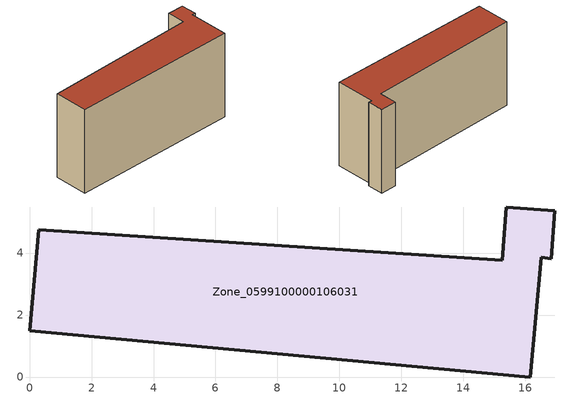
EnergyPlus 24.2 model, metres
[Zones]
Zone_0599100000106031
 floor ground (C_G): 15.38,5.49 16.95,5.36 16.84,3.82 16.51,3.87 16.16,0 0,1.49 0.29,4.75 15.25,3.77 z1.49
 wall outside (C_F): 16.95,5.36 15.38,5.49 15.25,3.77 0.29,4.75 0,1.49 16.16,0 16.51,3.87 16.84,3.82 16.95,5.36 z1.49:9.81
 roof outside (C_R): 16.51,3.87 16.84,3.82 16.95,5.36 15.38,5.49 15.25,3.77 0.29,4.75 0,1.49 16.16,0 z9.81
[BUILDING]
Pand.0599100000106031: North Axis=0; Terrain=City; Loads Convergence Tolerance Value=0.04; Temperature Convergence Tolerance Value=0.4; Solar Distribution=FullExterior; Maximum Number of Warmup Days=25; Minimum Number of Warmup Days=1
[Site:Location]
Rotterdam.The.Hague.AP_ZH_NLD Design_Conditions: Latitude=51.96; Longitude=4.45; Time Zone=1; Elevation=-4.5
[SITE:GROUNDTEMPERATURE:BUILDINGSURFACE]
18, 18, 18, 18, 18, 18, 18, 18, 18, 18, 18, 18
[MATERIAL] Thermal Absorptance=0.9; Solar Absorptance=0.7; Visible Absorptance=0.7
Name | Roughness | Thickness | Conductivity | Density | Specific Heat
G.TI.1946 | MediumSmooth | 0.15 | 1 | 540 | 1210
F.TI.1946 | Rough | 0.3 | 0.857143 | 1920 | 840
R.TI.1946 | MediumRough | 0.2 | 0.1 | 1500 | 1000
[CONSTRUCTION]
C_G: G.TI.1946
C_F: F.TI.1946
C_R: R.TI.1946
[ZONE]
Zone_0599100000106031: Type=1; Multiplier=1; Ceiling Height=Autocalculate; Volume=Autocalculate; Floor Area=autocalculate; Part of Total Floor Area=Yes
[ZONEINFILTRATION:DESIGNFLOWRATE]
Infil_Zone_0599100000106031: Zone or ZoneList or Space or SpaceList=Zone_0599100000106031; Schedule=AlwaysOn; Design Flow Rate Calculation Method=Flow/Area; Flow Rate per Floor Area=0.003; Constant Term Coefficient=1; Temperature Term Coefficient=0; Velocity Term Coefficient=0; Velocity Squared Term Coefficient=0
[HVACTEMPLATE:ZONE:IDEALLOADSAIRSYSTEM]
Zone_0599100000106031: Maximum Heating Supply Air Temperature=50; Minimum Cooling Supply Air Temperature=13; Maximum Heating Supply Air Humidity Ratio=0.0156; Minimum Cooling Supply Air Humidity Ratio=0.0077; Heating Limit=NoLimit; Cooling Limit=NoLimit; Dehumidification Control Type=ConstantSensibleHeatRatio; Cooling Sensible Heat Ratio=0.7; Dehumidification Setpoint=60; Humidification Control Type=None; Humidification Setpoint=30; Outdoor Air Method=None; Outdoor Air Flow Rate per Person=0.00944; Outdoor Air Flow Rate per Zone Floor Area=0; Outdoor Air Flow Rate per Zone=0; Demand Controlled Ventilation Type=None; Outdoor Air Economizer Type=NoEconomizer; Heat Recovery Type=None; Sensible Heat Recovery Effectiveness=0.7; Latent Heat Recovery Effectiveness=0.65
[ZONECONTROL:THERMOSTAT]
ThermostatControl_Zone_0599100000106031: Zone or ZoneList=Zone_0599100000106031; Control Type Schedule=DualSetpointControlType; Control 1=Thermostat_Zone_0599100000106031; Temperature Difference Between Cutout And Setpoint=0
[THERMOSTATSETPOINT:DUALSETPOINT]
Thermostat_Zone_0599100000106031: Heating Setpoint Temperature Schedule=HeatingSetpoint_Zone_0599100000106031; Cooling Setpoint Temperature Schedule=CoolingSetpoint_Zone_0599100000106031
[SCHEDULE:COMPACT]
HeatingSetpoint_Zone_0599100000106031: Through: 12/31, For: AllDays, Until: 24:00, 21
CoolingSetpoint_Zone_0599100000106031: Through: 12/31, For: AllDays, Until: 24:00, 24
DualSetpointControlType: Through: 12/31, For: AllDays, Until: 24:00, 4
AlwaysOn: Through: 12/31, For: AllDays, Until: 24:00, 1
